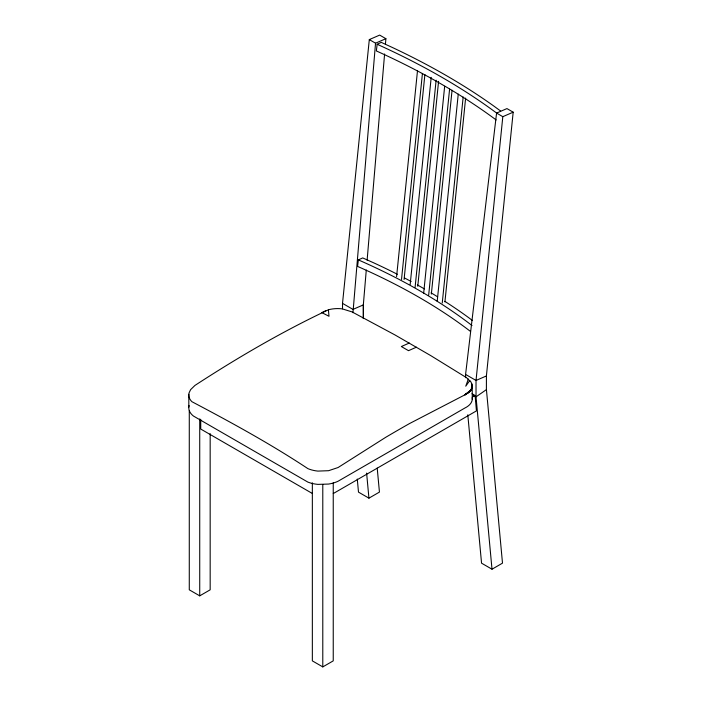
<?xml version="1.0" encoding="UTF-8"?>
<svg xmlns="http://www.w3.org/2000/svg" width="702" height="702" viewBox="0 0 702 702"><rect width="100%" height="100%" fill="white"/><g stroke="black" fill="none" stroke-linecap="round" stroke-linejoin="round"><path stroke-width="1.05" d="M471.788 383.564L471.296 389.707L464.978 394.805L409.468 423.587A1485.046 857.396 -60 0 0 385.679 437.337L338.092 467.523L328.571 470.7L317.883 471.095A25.36 16.155 -0.5 0 1 307.924 468.646C270.656 443.989 231.362 422.49 191.927 401.711A23.921 13.803 -4.6 0 1 189.128 392.743L190.611 389.654L194.945 385.433C237.794 357.502 282.169 331.625 328.404 309.793A20.182 10.872 0.2 0 1 342.251 308.871L352.018 311.89L394.963 334.933L430.747 355.607L466.532 377.694L470.981 381.976L472.209 385.17L472.262 399.456M385.433 44.147L385.898 38.698L375.535 43.191L352.966 312.68M363.355 304.896L363.355 318.576L363.329 304.905L366.286 269.998M367.12 260.179L384.599 53.966M342.515 308.836L342.515 303.369L369.305 39.593L379.668 35.1L385.898 38.698M396.586 276.658L417.506 70.621M401.509 279.501L422.428 73.464M404.08 279.493L424.894 74.552M410.17 284.503L431.203 77.369M415.093 287.337L436.126 80.212M417.769 286.24L438.583 81.3M423.639 293.427L444.664 86.302M428.668 295.182L449.587 89.145M431.353 294.085L452.053 90.225M437.214 301.272L458.248 94.138M442.251 303.018L463.171 96.981M444.928 301.921L465.628 98.069M513.18 112.18L506.949 108.582L496.586 113.083L465.584 374.42L476.026 380.449L486.398 375.956L513.18 112.18L502.816 116.672L476.026 380.449L476.026 396.849L492.005 569.208L502.5 563.144L486.425 389.628L476.026 396.849L473.183 395.2M500.544 110.96L493.813 106.046A585.064 285.486 6.7 0 0 392.453 47.517L381.265 42.366L377.149 44.279L376.36 50.939A581.177 283.582 6.7 0 1 496.147 119.937M397.385 274.28A492.146 240.145 6.7 0 0 373.42 262.706L362.723 257.915L358.345 259.915L357.581 266.418A489.25 238.733 6.7 0 1 470.48 331.432M472.209 385.17L471.296 389.707L472.262 386.784L471.919 388.364L470.138 391.321L464.978 394.805L471.217 389.882M468.331 379.019L465.759 386.197L469.831 380.458M470.138 391.321L464.978 394.805L468.725 392.629M472.262 397.139L475.096 395.498L476.447 410.889L333.257 493.559M189.277 410.696L189.277 589.82L199.728 595.849L210.17 589.82L210.17 433.634M357.274 479.036L358.494 492.128L368.936 498.157L379.44 492.093L377.211 468.085M312.346 482.844L312.346 660.872L322.788 666.9L333.239 660.872L333.239 482.844M409.275 343.041L401.342 346.542L408.503 350.675L416.426 347.174M363.329 304.905L352.966 309.398L342.515 303.369M325.974 310.574L321.841 312.618L329.001 316.277L328.404 309.793M369.305 39.593L375.535 43.191M496.586 113.083L502.816 116.672M472.007 393.708L475.096 395.498M492.005 569.208L481.554 563.179L467.804 414.821M312.408 493.515L200.728 429.045L200.728 419.34M472.393 320.463L468.936 317.857A492.146 240.145 6.7 0 0 444.857 301.36M366.611 473.069L368.936 498.157M486.425 375.947L486.398 389.645M465.584 374.42L465.584 377.702M322.788 484.503L322.788 666.9M199.728 418.918L199.728 595.849M188.82 394.322L188.82 407.142M189.119 405.58A23.965 13.838 0 0 0 193.401 416.014L307.915 482.125A25.412 14.672 0 0 0 317.883 484.38L328.571 484.064A25.412 14.672 0 0 0 338.092 481.23L464.978 407.967A20.788 11.995 0 0 0 471.217 402.641L471.919 401.07A20.788 11.995 0 0 0 472.209 397.823M358.353 259.907A489.25 238.733 6.7 0 1 472.034 325.544M404.791 278.115A492.146 240.145 6.7 0 1 411.153 281.511M417.418 284.959A492.146 240.145 6.7 0 1 424.438 288.943M431.081 292.839A492.146 240.145 6.7 0 1 437.583 296.788M377.158 44.27A581.177 283.582 6.7 0 1 496.928 113.285"/></g></svg>
